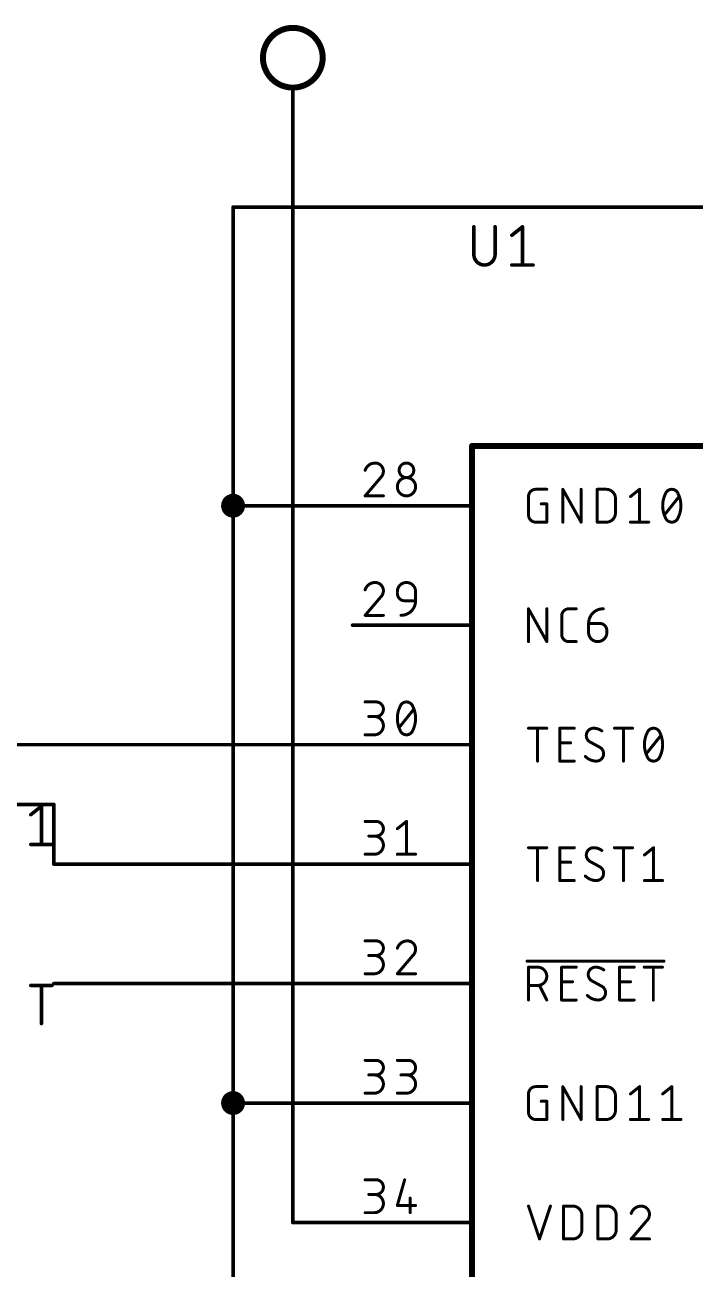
# Model space of a CAD drawing. Extents: x 0 to 388, y 0 to 261.
# Drawn here: x 133.4 to 161.9, y 163.1 to 216 of the extents above; entities that cross this region are included whole.
import ezdxf

# ---------------------------------------------------------------- set-up
doc = ezdxf.new("R2010")
doc.units = 0
for name, color, linetype in [('91', 94, 'CONTINUOUS'), ('94', 14, 'CONTINUOUS'), ('95', 250, 'CONTINUOUS')]:
    doc.layers.add(name, color=color, linetype=linetype)

msp = doc.modelspace()

# ---------------------------------------------------------------- linework, layer by layer
at = {"layer": '91', "const_width": 0.1524}
for points in [[(144.78, 165.1), (144.78, 210.82)], [(167.64, 208.28), (142.24, 208.28)], [(142.24, 208.28), (142.24, 195.58)], [(142.24, 195.58), (142.24, 170.18)], [(147.32, 195.58), (142.24, 195.58)], [(147.32, 185.42), (124.46, 185.42)], [(134.62, 182.88), (124.46, 182.88)], [(134.62, 180.34), (134.62, 182.88)], [(147.32, 180.34), (134.62, 180.34)], [(147.32, 175.26), (134.62, 175.26)], [(142.24, 170.18), (142.24, 129.54)], [(147.32, 170.18), (142.24, 170.18)], [(147.32, 165.1), (144.78, 165.1)]]:
    msp.add_lwpolyline(points, dxfattribs=at)
at = {"layer": '91'}
for points, const_width in [([(144.8181, 210.82, 1), (144.7419, 210.82)], 0.0762), ([(142.24, 208.3181, 1), (142.24, 208.2419)], 0.0762), ([(142.2781, 208.28, 1), (142.2019, 208.28)], 0.0762), ([(142.24, 195.326, 1), (142.24, 195.834, 1), (142.24, 195.326)], 0.508), ([(142.2781, 195.58, 1), (142.2019, 195.58)], 0.0762), ([(142.24, 195.6181, 1), (142.24, 195.5419)], 0.0762), ([(142.2019, 195.58, 1), (142.2781, 195.58)], 0.0762), ([(147.32, 195.5419, 1), (147.32, 195.6181)], 0.0762), ([(147.32, 185.3819, 1), (147.32, 185.4581)], 0.0762), ([(134.6581, 182.88, 1), (134.5819, 182.88)], 0.0762), ([(134.62, 182.8419, 1), (134.62, 182.9181)], 0.0762), ([(134.62, 180.3781, 1), (134.62, 180.3019)], 0.0762), ([(134.5819, 180.34, 1), (134.6581, 180.34)], 0.0762), ([(147.32, 180.3019, 1), (147.32, 180.3781)], 0.0762), ([(134.62, 175.2981, 1), (134.62, 175.2219)], 0.0762), ([(147.32, 175.2219, 1), (147.32, 175.2981)], 0.0762), ([(142.24, 169.926, 1), (142.24, 170.434, 1), (142.24, 169.926)], 0.508), ([(142.2781, 170.18, 1), (142.2019, 170.18)], 0.0762), ([(142.24, 170.2181, 1), (142.24, 170.1419)], 0.0762), ([(142.2019, 170.18, 1), (142.2781, 170.18)], 0.0762), ([(147.32, 170.1419, 1), (147.32, 170.2181)], 0.0762), ([(144.78, 165.1381, 1), (144.78, 165.0619)], 0.0762), ([(144.7419, 165.1, 1), (144.8181, 165.1)], 0.0762), ([(147.32, 165.0619, 1), (147.32, 165.1381)], 0.0762)]:
    msp.add_lwpolyline(points, format="xyb", dxfattribs=dict(at, const_width=const_width))
at = {"layer": '94'}
for points, const_width in [([(144.78, 213.36, 1), (144.78, 215.9, 1), (144.78, 213.36)], 0.254), ([(144.8181, 213.36, 1), (144.7419, 213.36)], 0.0762), ([(144.7419, 210.82, 1), (144.8181, 210.82)], 0.0762), ([(152.4635, 198.12, 1), (152.3365, 198.12)], 0.127), ([(152.4, 198.1835, 1), (152.4, 198.0565)], 0.127), ([(147.32, 195.6181, 1), (147.32, 195.5419)], 0.0762), ([(152.4, 195.5419, 1), (152.4, 195.6181)], 0.0762), ([(147.32, 190.5381, 1), (147.32, 190.4619)], 0.0762), ([(152.4, 190.4619, 1), (152.4, 190.5381)], 0.0762), ([(147.32, 185.4581, 1), (147.32, 185.3819)], 0.0762), ([(152.4, 185.3819, 1), (152.4, 185.4581)], 0.0762), ([(147.32, 180.3781, 1), (147.32, 180.3019)], 0.0762), ([(152.4, 180.3019, 1), (152.4, 180.3781)], 0.0762), ([(147.32, 175.2981, 1), (147.32, 175.2219)], 0.0762), ([(152.4, 175.2219, 1), (152.4, 175.2981)], 0.0762), ([(147.32, 170.2181, 1), (147.32, 170.1419)], 0.0762), ([(152.4, 170.1419, 1), (152.4, 170.2181)], 0.0762), ([(147.32, 165.1381, 1), (147.32, 165.0619)], 0.0762), ([(152.4, 165.0619, 1), (152.4, 165.1381)], 0.0762)]:
    msp.add_lwpolyline(points, format="xyb", dxfattribs=dict(at, const_width=const_width))
for points, const_width in [([(144.78, 210.82), (144.78, 213.36)], 0.1524), ([(152.4, 198.12), (152.4, 96.52)], 0.254), ([(215.9, 198.12), (152.4, 198.12)], 0.254), ([(147.32, 195.58), (152.4, 195.58)], 0.1524), ([(147.32, 190.5), (152.4, 190.5)], 0.1524), ([(147.32, 185.42), (152.4, 185.42)], 0.1524), ([(147.32, 180.34), (152.4, 180.34)], 0.1524), ([(147.32, 175.26), (152.4, 175.26)], 0.1524), ([(147.32, 170.18), (152.4, 170.18)], 0.1524), ([(147.32, 165.1), (152.4, 165.1)], 0.1524)]:
    msp.add_lwpolyline(points, dxfattribs=dict(at, const_width=const_width))
at = {"layer": '95'}
for points, const_width in [([(152.4762, 207.4418), (152.4762, 206.2678)], 0.1524), ([(153.3793, 206.2678), (153.3793, 207.4418)], 0.1524), ([(154.0914, 207.0806), (154.543, 207.4418)], 0.1524), ([(154.543, 207.4418), (154.543, 205.8162)], 0.1524), ([(154.0914, 205.8162), (154.9945, 205.8162)], 0.1524), ([(148.5144, 196.7752), (147.8547, 195.9991)], 0.127), ([(155.1107, 196.2785), (155.5764, 196.2785)], 0.127), ([(156.2604, 194.8815), (156.2604, 196.2785)], 0.127), ([(156.2604, 196.2785), (157.0365, 194.8815)], 0.127), ([(157.0365, 194.8815), (157.0365, 196.2785)], 0.127), ([(157.7205, 194.8815), (157.7205, 196.2785)], 0.127), ([(157.7205, 196.2785), (158.1086, 196.2785)], 0.127), ([(159.135, 195.9681), (159.5231, 196.2785)], 0.127), ([(159.5231, 196.2785), (159.5231, 194.8815)], 0.127), ([(147.8547, 195.9991), (148.6308, 195.9991)], 0.127), ([(154.8003, 195.1919), (154.8003, 195.9681)], 0.127), ([(158.4966, 195.8904), (158.4966, 195.2696)], 0.127), ([(160.5815, 195.1919), (161.2024, 195.9681)], 0.127), ([(155.3436, 195.6576), (155.5764, 195.6576)], 0.127), ([(155.5764, 195.6576), (155.5764, 194.8815)], 0.127), ([(155.5764, 194.8815), (155.1107, 194.8815)], 0.127), ([(158.1086, 194.8815), (157.7205, 194.8815)], 0.127), ([(159.135, 194.8815), (159.9111, 194.8815)], 0.127), ([(148.5144, 191.6952), (147.8547, 190.9191)], 0.127), ([(149.2236, 191.8504), (149.2236, 191.928)], 0.127), ([(149.9997, 191.54), (149.534, 191.54)], 0.127), ([(149.9997, 191.928), (149.9997, 191.54)], 0.127), ([(154.8003, 189.8015), (154.8003, 191.1985)], 0.127), ([(154.8003, 191.1985), (155.5764, 189.8015)], 0.127), ([(155.5764, 189.8015), (155.5764, 191.1985)], 0.127), ([(156.5212, 191.1985), (156.8317, 191.1985)], 0.127), ([(147.8547, 190.9191), (148.6308, 190.9191)], 0.127), ([(156.2108, 190.1119), (156.2108, 190.8881)], 0.127), ([(157.3555, 190.5776), (157.8212, 190.5776)], 0.127), ([(157.3555, 190.1896), (157.3555, 190.5776)], 0.127), ([(158.1316, 190.2672), (158.1316, 190.1896)], 0.127), ([(156.8317, 189.8015), (156.5212, 189.8015)], 0.127), ([(147.8547, 187.2361), (148.3204, 187.2361)], 0.127), ([(149.3012, 186.1495), (149.9221, 186.9257)], 0.127), ([(148.3204, 186.6152), (148.01, 186.6152)], 0.127), ([(147.8547, 185.8391), (148.2428, 185.8391)], 0.127), ([(154.8003, 186.1185), (155.5764, 186.1185)], 0.127), ([(155.1884, 184.7215), (155.1884, 186.1185)], 0.127), ([(156.1263, 184.7215), (156.1263, 186.1185)], 0.127), ([(156.1263, 186.1185), (156.7472, 186.1185)], 0.127), ([(158.4506, 186.1185), (159.2267, 186.1185)], 0.127), ([(158.8386, 184.7215), (158.8386, 186.1185)], 0.127), ([(159.8058, 185.0319), (160.4267, 185.8081)], 0.127), ([(156.1263, 185.4976), (156.5919, 185.4976)], 0.127), ([(157.8395, 185.3036), (157.4126, 185.5364)], 0.127), ([(156.7472, 184.7215), (156.1263, 184.7215)], 0.127), ([(133.6407, 182.4426), (134.0922, 182.8038)], 0.1524), ([(134.0922, 182.8038), (134.0922, 181.1782)], 0.1524), ([(147.8547, 182.1561), (148.3204, 182.1561)], 0.127), ([(149.2236, 181.8457), (149.6116, 182.1561)], 0.127), ([(149.6116, 182.1561), (149.6116, 180.7591)], 0.127), ([(148.3204, 181.5352), (148.01, 181.5352)], 0.127), ([(133.6407, 181.1782), (134.5438, 181.1782)], 0.1524), ([(154.8003, 181.0385), (155.5764, 181.0385)], 0.127), ([(155.1884, 179.6415), (155.1884, 181.0385)], 0.127), ([(156.1263, 179.6415), (156.1263, 181.0385)], 0.127), ([(156.1263, 181.0385), (156.7472, 181.0385)], 0.127), ([(158.4506, 181.0385), (159.2267, 181.0385)], 0.127), ([(158.8386, 179.6415), (158.8386, 181.0385)], 0.127), ([(159.7282, 180.7281), (160.1162, 181.0385)], 0.127), ([(160.1162, 181.0385), (160.1162, 179.6415)], 0.127), ([(147.8547, 180.7591), (148.2428, 180.7591)], 0.127), ([(149.2236, 180.7591), (149.9997, 180.7591)], 0.127), ([(156.1263, 180.4176), (156.5919, 180.4176)], 0.127), ([(157.8395, 180.2236), (157.4126, 180.4564)], 0.127), ([(156.7472, 179.6415), (156.1263, 179.6415)], 0.127), ([(159.7282, 179.6415), (160.5043, 179.6415)], 0.127), ([(147.8547, 177.0761), (148.3204, 177.0761)], 0.127), ([(148.3204, 176.4552), (148.01, 176.4552)], 0.127), ([(149.8833, 176.4552), (149.2236, 175.6791)], 0.127), ([(154.7368, 176.2125), (160.5589, 176.2125)], 0.127), ([(147.8547, 175.6791), (148.2428, 175.6791)], 0.127), ([(149.2236, 175.6791), (149.9997, 175.6791)], 0.127), ([(154.8003, 174.5615), (154.8003, 175.9585)], 0.127), ([(154.8003, 175.9585), (155.1884, 175.9585)], 0.127), ([(156.2086, 174.5615), (156.2086, 175.9585)], 0.127), ([(156.2086, 175.9585), (156.8295, 175.9585)], 0.127), ([(158.6726, 174.5615), (158.6726, 175.9585)], 0.127), ([(158.6726, 175.9585), (159.2934, 175.9585)], 0.127), ([(159.7193, 175.9585), (160.4954, 175.9585)], 0.127), ([(160.1073, 174.5615), (160.1073, 175.9585)], 0.127), ([(133.6407, 175.1838), (134.5438, 175.1838)], 0.1524), ([(134.0922, 173.5582), (134.0922, 175.1838)], 0.1524), ([(155.1884, 175.1824), (154.8003, 175.1824)], 0.127), ([(155.5764, 174.5615), (155.266, 175.1824)], 0.127), ([(156.2086, 175.3376), (156.6743, 175.3376)], 0.127), ([(157.9218, 175.1436), (157.495, 175.3764)], 0.127), ([(158.6726, 175.3376), (159.1382, 175.3376)], 0.127), ([(156.8295, 174.5615), (156.2086, 174.5615)], 0.127), ([(159.2934, 174.5615), (158.6726, 174.5615)], 0.127), ([(147.8547, 171.9961), (148.3204, 171.9961)], 0.127), ([(149.2236, 171.9961), (149.6893, 171.9961)], 0.127), ([(148.3204, 171.3752), (148.01, 171.3752)], 0.127), ([(149.6893, 171.3752), (149.3788, 171.3752)], 0.127), ([(155.1107, 170.8785), (155.5764, 170.8785)], 0.127), ([(156.2604, 169.4815), (156.2604, 170.8785)], 0.127), ([(156.2604, 170.8785), (157.0365, 169.4815)], 0.127), ([(157.0365, 169.4815), (157.0365, 170.8785)], 0.127), ([(157.7205, 169.4815), (157.7205, 170.8785)], 0.127), ([(157.7205, 170.8785), (158.1086, 170.8785)], 0.127), ([(159.135, 170.5681), (159.5231, 170.8785)], 0.127), ([(159.5231, 170.8785), (159.5231, 169.4815)], 0.127), ([(160.5039, 170.5681), (160.8919, 170.8785)], 0.127), ([(160.8919, 170.8785), (160.8919, 169.4815)], 0.127), ([(147.8547, 170.5991), (148.2428, 170.5991)], 0.127), ([(149.2236, 170.5991), (149.6116, 170.5991)], 0.127), ([(154.8003, 169.7919), (154.8003, 170.5681)], 0.127), ([(158.4966, 170.4904), (158.4966, 169.8696)], 0.127), ([(155.3436, 170.2576), (155.5764, 170.2576)], 0.127), ([(155.5764, 170.2576), (155.5764, 169.4815)], 0.127), ([(155.5764, 169.4815), (155.1107, 169.4815)], 0.127), ([(158.1086, 169.4815), (157.7205, 169.4815)], 0.127), ([(159.135, 169.4815), (159.9111, 169.4815)], 0.127), ([(160.5039, 169.4815), (161.28, 169.4815)], 0.127), ([(147.8547, 166.9161), (148.3204, 166.9161)], 0.127), ([(149.534, 166.9161), (149.2236, 165.8295)], 0.127), ([(148.3204, 166.2952), (148.01, 166.2952)], 0.127), ([(149.7669, 166.14), (149.7669, 165.5191)], 0.127), ([(149.2236, 165.8295), (149.9997, 165.8295)], 0.127), ([(154.8003, 165.7985), (155.266, 164.4015)], 0.127), ([(155.266, 164.4015), (155.7316, 165.7985)], 0.127), ([(156.2924, 164.4015), (156.2924, 165.7985)], 0.127), ([(156.2924, 165.7985), (156.6804, 165.7985)], 0.127), ([(157.7525, 164.4015), (157.7525, 165.7985)], 0.127), ([(157.7525, 165.7985), (158.1406, 165.7985)], 0.127), ([(147.8547, 165.5191), (148.2428, 165.5191)], 0.127), ([(157.0685, 165.4104), (157.0685, 164.7896)], 0.127), ([(158.5286, 165.4104), (158.5286, 164.7896)], 0.127), ([(159.8267, 165.1776), (159.167, 164.4015)], 0.127), ([(156.6804, 164.4015), (156.2924, 164.4015)], 0.127), ([(158.1406, 164.4015), (157.7525, 164.4015)], 0.127), ([(159.167, 164.4015), (159.9431, 164.4015)], 0.127)]:
    msp.add_lwpolyline(points, dxfattribs=dict(at, const_width=const_width))
for points, const_width in [([(152.5143, 207.4418, 1), (152.4381, 207.4418)], 0.0762), ([(153.4174, 207.4418, 1), (153.3412, 207.4418)], 0.0762), ([(154.5811, 207.4418, 1), (154.5049, 207.4418)], 0.0762), ([(154.5668, 207.412, 1), (154.5192, 207.4716)], 0.0762), ([(154.0676, 207.1103, 1), (154.1152, 207.0508)], 0.0762), ([(152.4762, 206.2678, 1), (153.3793, 206.2678)], 0.1524), ([(152.5143, 206.2678, 1), (152.4381, 206.2678)], 0.0762), ([(153.4174, 206.2678, 1), (153.3412, 206.2678)], 0.0762), ([(152.4381, 206.2678, 1), (152.5143, 206.2678)], 0.0762), ([(153.3412, 206.2678, 1), (153.4174, 206.2678)], 0.0762), ([(154.0914, 205.8543, 1), (154.0914, 205.7781)], 0.0762), ([(154.5049, 205.8162, 1), (154.5811, 205.8162)], 0.0762), ([(154.9945, 205.7781, 1), (154.9945, 205.8543)], 0.0762), ([(148.2816, 197.3961, 0.3252), (147.8547, 197.0857)], 0.127), ([(148.6308, 197.0469, 0.4142), (148.2816, 197.3961)], 0.127), ([(148.2816, 197.4279, 1), (148.2816, 197.3644)], 0.0635), ([(148.2816, 197.3644, 1), (148.2816, 197.4278)], 0.0635), ([(149.9221, 197.0857, 1), (149.3012, 197.0857)], 0.127), ([(147.8245, 197.0954, 1), (147.8849, 197.0759)], 0.0635), ([(148.5144, 196.7752, 0.2053), (148.6308, 197.0469)], 0.127), ([(148.4925, 196.7982, 1), (148.5363, 196.7522)], 0.0635), ([(148.5386, 196.7546, 1), (148.4902, 196.7958)], 0.0635), ([(148.6626, 197.0468, 1), (148.5991, 197.0469)], 0.0635), ([(148.5991, 197.0469, 1), (148.6626, 197.0469)], 0.0635), ([(149.9997, 196.3872, 1), (149.2236, 196.3872)], 0.127), ([(149.3012, 197.0857, 1), (149.9221, 197.0857)], 0.127), ([(149.3329, 197.0857, 1), (149.2694, 197.0857)], 0.0635), ([(149.2695, 197.0857, 1), (149.3329, 197.0857)], 0.0635), ([(149.9538, 197.0857, 1), (149.8903, 197.0857)], 0.0635), ([(149.8903, 197.0857, 1), (149.9538, 197.0857)], 0.0635), ([(149.2236, 196.3872, 1), (149.9997, 196.3872)], 0.127), ([(149.2553, 196.3872, 1), (149.1918, 196.3872)], 0.0635), ([(149.1918, 196.3872, 1), (149.2553, 196.3872)], 0.0635), ([(149.9679, 196.3872, 1), (150.0314, 196.3872)], 0.0635), ([(150.0315, 196.3872, 1), (149.968, 196.3872)], 0.0635), ([(155.1107, 196.2785, 0.4142), (154.8003, 195.9681)], 0.127), ([(155.1107, 196.3102, 1), (155.1107, 196.2468)], 0.0635), ([(155.1107, 196.2468, 1), (155.1107, 196.3102)], 0.0635), ([(155.5764, 196.2468, 1), (155.5764, 196.3102)], 0.0635), ([(156.2922, 196.2785, 1), (156.2287, 196.2785)], 0.0635), ([(156.2882, 196.2939, 1), (156.2327, 196.2631)], 0.0635), ([(157.0683, 196.2785, 1), (157.0048, 196.2785)], 0.0635), ([(157.7205, 196.3102, 1), (157.7205, 196.2468)], 0.0635), ([(157.7523, 196.2785, 1), (157.6888, 196.2785)], 0.0635), ([(158.4966, 195.8904, 0.4142), (158.1086, 196.2785)], 0.127), ([(158.1086, 196.3102, 1), (158.1086, 196.2468)], 0.0635), ([(158.1086, 196.2468, 1), (158.1086, 196.3102)], 0.0635), ([(159.5548, 196.2785, 1), (159.4913, 196.2785)], 0.0635), ([(159.5429, 196.2537, 1), (159.5032, 196.3033)], 0.0635), ([(160.8919, 196.2785, 0.3205), (160.6203, 196.0845)], 0.127), ([(161.1635, 196.0845, 0.3205), (160.8919, 196.2785)], 0.127), ([(160.8919, 196.3102, 1), (160.8919, 196.2468)], 0.0635), ([(160.8919, 196.2468, 1), (160.8919, 196.3102)], 0.0635), ([(147.8305, 196.0197, 1), (147.8789, 195.9785)], 0.0635), ([(147.8547, 196.0308, 1), (147.8547, 195.9674)], 0.0635), ([(148.6308, 195.9674, 1), (148.6308, 196.0308)], 0.0635), ([(154.8321, 195.9681, 1), (154.7686, 195.9681)], 0.0635), ([(154.7686, 195.9681, 1), (154.8321, 195.9681)], 0.0635), ([(158.5284, 195.8904, 1), (158.4649, 195.8904)], 0.0635), ([(158.4649, 195.8904, 1), (158.5284, 195.8904)], 0.0635), ([(159.1152, 195.9928, 1), (159.1548, 195.9433)], 0.0635), ([(160.6203, 196.0845, 0.1139), (160.5039, 195.58)], 0.127), ([(160.5902, 196.0948, 1), (160.6503, 196.0742)], 0.0635), ([(160.6488, 196.0706, 1), (160.5917, 196.0984)], 0.0635), ([(161.28, 195.58, 0.1139), (161.1635, 196.0845)], 0.127), ([(161.1921, 196.0984, 1), (161.135, 196.0706)], 0.0635), ([(161.1335, 196.0742, 1), (161.1936, 196.0948)], 0.0635), ([(161.2271, 195.9482, 1), (161.1776, 195.9879)], 0.0635), ([(154.8003, 195.1919, 0.4142), (155.1107, 194.8815)], 0.127), ([(154.8321, 195.1919, 1), (154.7686, 195.1919)], 0.0635), ([(155.3436, 195.6894, 1), (155.3436, 195.6259)], 0.0635), ([(155.6082, 195.6576, 1), (155.5447, 195.6576)], 0.0635), ([(155.5764, 195.6259, 1), (155.5764, 195.6894)], 0.0635), ([(158.1086, 194.8815, 0.4142), (158.4966, 195.2696)], 0.127), ([(158.5284, 195.2696, 1), (158.4649, 195.2696)], 0.0635), ([(158.4649, 195.2696, 1), (158.5284, 195.2696)], 0.0635), ([(160.5039, 195.58, 0.1139), (160.6203, 195.0755)], 0.127), ([(160.5356, 195.58, 1), (160.4721, 195.58)], 0.0635), ([(160.4721, 195.58, 1), (160.5356, 195.58)], 0.0635), ([(160.5567, 195.2118, 1), (160.6063, 195.1721)], 0.0635), ([(161.1635, 195.0755, 0.1139), (161.28, 195.58)], 0.127), ([(161.3117, 195.58, 1), (161.2482, 195.58)], 0.0635), ([(161.2482, 195.58, 1), (161.3117, 195.58)], 0.0635), ([(154.7686, 195.1919, 1), (154.8321, 195.1919)], 0.0635), ([(155.1107, 194.9133, 1), (155.1107, 194.8498)], 0.0635), ([(155.1107, 194.8498, 1), (155.1107, 194.9133)], 0.0635), ([(155.5447, 194.8815, 1), (155.6082, 194.8815)], 0.0635), ([(155.5764, 194.8498, 1), (155.5764, 194.9133)], 0.0635), ([(156.2287, 194.8815, 1), (156.2922, 194.8815)], 0.0635), ([(157.0048, 194.8815, 1), (157.0683, 194.8815)], 0.0635), ([(157.0088, 194.8661, 1), (157.0643, 194.8969)], 0.0635), ([(157.7205, 194.9133, 1), (157.7205, 194.8498)], 0.0635), ([(157.6888, 194.8815, 1), (157.7523, 194.8815)], 0.0635), ([(158.1086, 194.9132, 1), (158.1086, 194.8498)], 0.0635), ([(158.1086, 194.8498, 1), (158.1086, 194.9133)], 0.0635), ([(159.135, 194.9133, 1), (159.135, 194.8498)], 0.0635), ([(159.4913, 194.8815, 1), (159.5548, 194.8815)], 0.0635), ([(159.9111, 194.8498, 1), (159.9111, 194.9133)], 0.0635), ([(160.6503, 195.0858, 1), (160.5902, 195.0652)], 0.0635), ([(160.6203, 195.0755, 0.3205), (160.8919, 194.8815)], 0.127), ([(160.5917, 195.0616, 1), (160.6488, 195.0894)], 0.0635), ([(160.8919, 194.8815, 0.3205), (161.1635, 195.0755)], 0.127), ([(160.8919, 194.9132, 1), (160.8919, 194.8498)], 0.0635), ([(160.8919, 194.8498, 1), (160.8919, 194.9132)], 0.0635), ([(161.135, 195.0894, 1), (161.1921, 195.0616)], 0.0635), ([(161.1936, 195.0652, 1), (161.1335, 195.0858)], 0.0635), ([(148.2816, 192.3161, 0.3252), (147.8547, 192.0057)], 0.127), ([(148.6308, 191.9669, 0.4142), (148.2816, 192.3161)], 0.127), ([(148.2816, 192.3478, 1), (148.2816, 192.2844)], 0.0635), ([(148.2816, 192.2844, 1), (148.2816, 192.3478)], 0.0635), ([(149.9997, 191.928, 1), (149.2236, 191.928)], 0.127), ([(147.8245, 192.0154, 1), (147.8849, 191.9959)], 0.0635), ([(148.5144, 191.6952, 0.2053), (148.6308, 191.9669)], 0.127), ([(148.4925, 191.7182, 1), (148.5363, 191.6722)], 0.0635), ([(148.5386, 191.6746, 1), (148.4902, 191.7158)], 0.0635), ([(148.6626, 191.9668, 1), (148.5991, 191.9669)], 0.0635), ([(148.5991, 191.9669, 1), (148.6626, 191.9669)], 0.0635), ([(149.2553, 191.928, 1), (149.1918, 191.928)], 0.0635), ([(149.1918, 191.928, 1), (149.2553, 191.928)], 0.0635), ([(149.2236, 191.8504, 0.4142), (149.534, 191.54)], 0.127), ([(149.2553, 191.8504, 1), (149.1918, 191.8504)], 0.0635), ([(149.1918, 191.8504, 1), (149.2553, 191.8504)], 0.0635), ([(149.3788, 190.9191, 0.4142), (149.9997, 191.54)], 0.127), ([(149.534, 191.5717, 1), (149.534, 191.5082)], 0.0635), ([(149.534, 191.5082, 1), (149.534, 191.5717)], 0.0635), ([(149.9679, 191.928, 1), (150.0314, 191.928)], 0.0635), ([(150.0315, 191.928, 1), (149.968, 191.928)], 0.0635), ([(150.0315, 191.54, 1), (149.968, 191.54)], 0.0635), ([(149.968, 191.54, 1), (150.0315, 191.54)], 0.0635), ([(149.9997, 191.5082, 1), (149.9997, 191.5717)], 0.0635), ([(154.8281, 191.2139, 1), (154.7725, 191.1831)], 0.0635), ([(154.8321, 191.1985, 1), (154.7686, 191.1985)], 0.0635), ([(155.6082, 191.1985, 1), (155.5447, 191.1985)], 0.0635), ([(156.5212, 191.1985, 0.4142), (156.2108, 190.8881)], 0.127), ([(156.5212, 191.2302, 1), (156.5212, 191.1668)], 0.0635), ([(156.5212, 191.1668, 1), (156.5212, 191.2302)], 0.0635), ([(156.8317, 191.1668, 1), (156.8317, 191.2302)], 0.0635), ([(157.9764, 191.1985, 0.4142), (157.3555, 190.5776)], 0.127), ([(157.9764, 191.1668, 1), (157.9764, 191.2302)], 0.0635), ([(147.8547, 190.9509, 1), (147.8547, 190.8874)], 0.0635), ([(147.8305, 190.9397, 1), (147.8789, 190.8985)], 0.0635), ([(148.6308, 190.8874, 1), (148.6308, 190.9509)], 0.0635), ([(149.3788, 190.9509, 1), (149.3788, 190.8874)], 0.0635), ([(156.2425, 190.8881, 1), (156.179, 190.8881)], 0.0635), ([(156.179, 190.8881, 1), (156.2425, 190.8881)], 0.0635), ([(157.3555, 190.6094, 1), (157.3555, 190.5459)], 0.0635), ([(157.3872, 190.5776, 1), (157.3237, 190.5776)], 0.0635), ([(157.3237, 190.5776, 1), (157.3872, 190.5776)], 0.0635), ([(158.1316, 190.2672, 0.4142), (157.8212, 190.5776)], 0.127), ([(157.8212, 190.6094, 1), (157.8212, 190.5459)], 0.0635), ([(157.8212, 190.5459, 1), (157.8212, 190.6094)], 0.0635), ([(156.2108, 190.1119, 0.4142), (156.5212, 189.8015)], 0.127), ([(156.2425, 190.1119, 1), (156.179, 190.1119)], 0.0635), ([(156.179, 190.1119, 1), (156.2425, 190.1119)], 0.0635), ([(157.3555, 190.1896, 1), (158.1316, 190.1896)], 0.127), ([(157.3872, 190.1896, 1), (157.3237, 190.1896)], 0.0635), ([(157.3237, 190.1896, 1), (157.3872, 190.1896)], 0.0635), ([(158.1634, 190.2672, 1), (158.0999, 190.2672)], 0.0635), ([(158.0999, 190.2672, 1), (158.1634, 190.2672)], 0.0635), ([(158.1634, 190.1896, 1), (158.0999, 190.1896)], 0.0635), ([(158.0999, 190.1896, 1), (158.1634, 190.1896)], 0.0635), ([(154.7686, 189.8015, 1), (154.8321, 189.8015)], 0.0635), ([(155.5447, 189.8015, 1), (155.6082, 189.8015)], 0.0635), ([(155.5487, 189.7861, 1), (155.6042, 189.8169)], 0.0635), ([(156.5212, 189.8332, 1), (156.5212, 189.7698)], 0.0635), ([(156.5212, 189.7698, 1), (156.5212, 189.8332)], 0.0635), ([(156.8317, 189.7698, 1), (156.8317, 189.8332)], 0.0635), ([(147.8547, 187.2679, 1), (147.8547, 187.2044)], 0.0635), ([(148.3204, 186.6152, 1), (148.3204, 187.2361)], 0.127), ([(148.3204, 187.2679, 1), (148.3204, 187.2044)], 0.0635), ([(148.3204, 187.2044, 1), (148.3204, 187.2679)], 0.0635), ([(149.6116, 187.2361, 0.3205), (149.34, 187.0421)], 0.127), ([(149.8833, 187.0421, 0.3205), (149.6116, 187.2361)], 0.127), ([(149.6116, 187.2678, 1), (149.6116, 187.2044)], 0.0635), ([(149.6116, 187.2044, 1), (149.6116, 187.2679)], 0.0635), ([(149.34, 187.0421, 0.1139), (149.2236, 186.5376)], 0.127), ([(149.31, 187.0524, 1), (149.37, 187.0318)], 0.0635), ([(149.3685, 187.0282, 1), (149.3115, 187.056)], 0.0635), ([(149.9118, 187.056, 1), (149.8547, 187.0282)], 0.0635), ([(149.9997, 186.5376, 0.1139), (149.8833, 187.0421)], 0.127), ([(149.8533, 187.0318, 1), (149.9133, 187.0524)], 0.0635), ([(149.9469, 186.9058, 1), (149.8973, 186.9455)], 0.0635), ([(148.01, 186.647, 1), (148.01, 186.5835)], 0.0635), ([(148.2428, 185.8391, 1), (148.2428, 186.6152)], 0.127), ([(148.2428, 186.647, 1), (148.2428, 186.5835)], 0.0635), ([(148.3204, 186.647, 1), (148.3204, 186.5835)], 0.0635), ([(148.3204, 186.5835, 1), (148.3204, 186.647)], 0.0635), ([(149.2236, 186.5376, 0.1139), (149.34, 186.0331)], 0.127), ([(149.2553, 186.5376, 1), (149.1918, 186.5376)], 0.0635), ([(149.1918, 186.5376, 1), (149.2553, 186.5376)], 0.0635), ([(149.8833, 186.0331, 0.1139), (149.9997, 186.5376)], 0.127), ([(150.0315, 186.5376, 1), (149.968, 186.5376)], 0.0635), ([(149.968, 186.5376, 1), (150.0315, 186.5376)], 0.0635), ([(147.8547, 185.8708, 1), (147.8547, 185.8074)], 0.0635), ([(148.2428, 185.8708, 1), (148.2428, 185.8074)], 0.0635), ([(148.2428, 185.8074, 1), (148.2428, 185.8708)], 0.0635), ([(149.2764, 186.1694, 1), (149.326, 186.1297)], 0.0635), ([(149.34, 186.0331, 0.3205), (149.6116, 185.8391)], 0.127), ([(149.37, 186.0434, 1), (149.31, 186.0228)], 0.0635), ([(149.3115, 186.0192, 1), (149.3685, 186.047)], 0.0635), ([(149.6116, 185.8391, 0.3205), (149.8833, 186.0331)], 0.127), ([(149.6116, 185.8708, 1), (149.6116, 185.8074)], 0.0635), ([(149.6116, 185.8074, 1), (149.6116, 185.8708)], 0.0635), ([(149.8547, 186.047, 1), (149.9118, 186.0192)], 0.0635), ([(149.9133, 186.0228, 1), (149.8533, 186.0434)], 0.0635), ([(154.8003, 186.1502, 1), (154.8003, 186.0868)], 0.0635), ([(155.2201, 186.1185, 1), (155.1566, 186.1185)], 0.0635), ([(155.5764, 186.0868, 1), (155.5764, 186.1502)], 0.0635), ([(156.158, 186.1185, 1), (156.0945, 186.1185)], 0.0635), ([(156.1263, 186.1502, 1), (156.1263, 186.0868)], 0.0635), ([(156.7472, 186.0868, 1), (156.7472, 186.1502)], 0.0635), ([(157.5679, 186.1185, 0.4142), (157.2574, 185.8081)], 0.127), ([(157.2574, 185.8081, 0.2656), (157.4126, 185.5364)], 0.127), ([(157.2892, 185.8081, 1), (157.2257, 185.8081)], 0.0635), ([(157.2257, 185.8081, 1), (157.2892, 185.8081)], 0.0635), ([(157.9171, 186.0021, 0.1623), (157.5679, 186.1185)], 0.127), ([(157.5679, 186.1502, 1), (157.5679, 186.0868)], 0.0635), ([(157.5679, 186.0867, 1), (157.5679, 186.1502)], 0.0635), ([(157.8981, 185.9767, 1), (157.9362, 186.0275)], 0.0635), ([(158.4506, 186.1502, 1), (158.4506, 186.0868)], 0.0635), ([(158.8704, 186.1185, 1), (158.8069, 186.1185)], 0.0635), ([(159.2267, 186.0868, 1), (159.2267, 186.1502)], 0.0635), ([(159.8446, 185.9245, 0.1139), (159.7282, 185.42)], 0.127), ([(159.8145, 185.9348, 1), (159.8746, 185.9142)], 0.0635), ([(160.1162, 186.1185, 0.3205), (159.8446, 185.9245)], 0.127), ([(159.8731, 185.9106, 1), (159.816, 185.9384)], 0.0635), ([(160.3879, 185.9245, 0.3205), (160.1162, 186.1185)], 0.127), ([(160.1162, 186.1502, 1), (160.1162, 186.0868)], 0.0635), ([(160.1162, 186.0868, 1), (160.1162, 186.1502)], 0.0635), ([(160.4164, 185.9384, 1), (160.3593, 185.9106)], 0.0635), ([(160.5043, 185.42, 0.1139), (160.3879, 185.9245)], 0.127), ([(160.3578, 185.9142, 1), (160.4179, 185.9348)], 0.0635), ([(160.4515, 185.7882, 1), (160.4019, 185.8279)], 0.0635), ([(156.1263, 185.5294, 1), (156.1263, 185.4659)], 0.0635), ([(156.5919, 185.4659, 1), (156.5919, 185.5294)], 0.0635), ([(157.4278, 185.5643, 1), (157.3974, 185.5085)], 0.0635), ([(157.3965, 185.5091, 1), (157.4288, 185.5638)], 0.0635), ([(157.9947, 185.0319, 0.2656), (157.8395, 185.3036)], 0.127), ([(157.8556, 185.3309, 1), (157.8234, 185.2762)], 0.0635), ([(157.8243, 185.2757, 1), (157.8547, 185.3315)], 0.0635), ([(159.7282, 185.42, 0.1139), (159.8446, 184.9155)], 0.127), ([(159.7599, 185.42, 1), (159.6964, 185.42)], 0.0635), ([(159.6964, 185.42, 1), (159.7599, 185.42)], 0.0635), ([(160.3879, 184.9155, 0.1139), (160.5043, 185.42)], 0.127), ([(160.536, 185.42, 1), (160.4725, 185.42)], 0.0635), ([(160.4725, 185.42, 1), (160.536, 185.42)], 0.0635), ([(155.1566, 184.7215, 1), (155.2201, 184.7215)], 0.0635), ([(156.1263, 184.7533, 1), (156.1263, 184.6898)], 0.0635), ([(156.0945, 184.7215, 1), (156.158, 184.7215)], 0.0635), ([(156.7472, 184.6898, 1), (156.7472, 184.7533)], 0.0635), ([(157.2186, 184.9155, 0.2), (157.6843, 184.7215)], 0.127), ([(157.2412, 184.9379, 1), (157.1961, 184.8932)], 0.0635), ([(157.6843, 184.7215, 0.4142), (157.9947, 185.0319)], 0.127), ([(157.6843, 184.7533, 1), (157.6843, 184.6898)], 0.0635), ([(157.6843, 184.6898, 1), (157.6843, 184.7532)], 0.0635), ([(158.0265, 185.0319, 1), (157.963, 185.0319)], 0.0635), ([(157.963, 185.0319, 1), (158.0265, 185.0319)], 0.0635), ([(158.8069, 184.7215, 1), (158.8704, 184.7215)], 0.0635), ([(159.781, 185.0518, 1), (159.8306, 185.0121)], 0.0635), ([(159.8746, 184.9258, 1), (159.8145, 184.9052)], 0.0635), ([(159.8446, 184.9155, 0.3205), (160.1162, 184.7215)], 0.127), ([(159.816, 184.9016, 1), (159.8731, 184.9294)], 0.0635), ([(160.1162, 184.7215, 0.3205), (160.3879, 184.9155)], 0.127), ([(160.1162, 184.7532, 1), (160.1162, 184.6898)], 0.0635), ([(160.1162, 184.6898, 1), (160.1162, 184.7532)], 0.0635), ([(160.3593, 184.9294, 1), (160.4164, 184.9016)], 0.0635), ([(160.4179, 184.9052, 1), (160.3578, 184.9258)], 0.0635), ([(134.1303, 182.8038, 1), (134.0541, 182.8038)], 0.0762), ([(134.116, 182.774, 1), (134.0684, 182.8336)], 0.0762), ([(133.6169, 182.4723, 1), (133.6645, 182.4128)], 0.0762), ([(147.8547, 182.1878, 1), (147.8547, 182.1244)], 0.0635), ([(148.3204, 181.5352, 1), (148.3204, 182.1561)], 0.127), ([(148.3204, 182.1878, 1), (148.3204, 182.1244)], 0.0635), ([(148.3204, 182.1244, 1), (148.3204, 182.1878)], 0.0635), ([(149.6434, 182.1561, 1), (149.5799, 182.1561)], 0.0635), ([(149.6315, 182.1313, 1), (149.5918, 182.1809)], 0.0635), ([(148.01, 181.567, 1), (148.01, 181.5035)], 0.0635), ([(148.2428, 180.7591, 1), (148.2428, 181.5352)], 0.127), ([(148.2428, 181.567, 1), (148.2428, 181.5035)], 0.0635), ([(148.3204, 181.567, 1), (148.3204, 181.5035)], 0.0635), ([(148.3204, 181.5035, 1), (148.3204, 181.567)], 0.0635), ([(149.2038, 181.8704, 1), (149.2434, 181.8209)], 0.0635), ([(133.6407, 181.2163, 1), (133.6407, 181.1401)], 0.0762), ([(134.0541, 181.1782, 1), (134.1303, 181.1782)], 0.0762), ([(134.5438, 181.1401, 1), (134.5438, 181.2163)], 0.0762), ([(154.8003, 181.0702, 1), (154.8003, 181.0068)], 0.0635), ([(155.2201, 181.0385, 1), (155.1566, 181.0385)], 0.0635), ([(155.5764, 181.0068, 1), (155.5764, 181.0702)], 0.0635), ([(156.158, 181.0385, 1), (156.0945, 181.0385)], 0.0635), ([(156.1263, 181.0702, 1), (156.1263, 181.0068)], 0.0635), ([(156.7472, 181.0068, 1), (156.7472, 181.0702)], 0.0635), ([(157.5679, 181.0385, 0.4142), (157.2574, 180.7281)], 0.127), ([(157.9171, 180.9221, 0.1623), (157.5679, 181.0385)], 0.127), ([(157.5679, 181.0702, 1), (157.5679, 181.0068)], 0.0635), ([(157.5679, 181.0067, 1), (157.5679, 181.0702)], 0.0635), ([(157.8981, 180.8967, 1), (157.9362, 180.9475)], 0.0635), ([(158.4506, 181.0702, 1), (158.4506, 181.0068)], 0.0635), ([(158.8704, 181.0385, 1), (158.8069, 181.0385)], 0.0635), ([(159.2267, 181.0068, 1), (159.2267, 181.0702)], 0.0635), ([(160.148, 181.0385, 1), (160.0845, 181.0385)], 0.0635), ([(160.1361, 181.0137, 1), (160.0964, 181.0633)], 0.0635), ([(147.8547, 180.7909, 1), (147.8547, 180.7274)], 0.0635), ([(148.2428, 180.7909, 1), (148.2428, 180.7274)], 0.0635), ([(148.2428, 180.7274, 1), (148.2428, 180.7909)], 0.0635), ([(149.2236, 180.7909, 1), (149.2236, 180.7274)], 0.0635), ([(149.5799, 180.7591, 1), (149.6434, 180.7591)], 0.0635), ([(149.9997, 180.7274, 1), (149.9997, 180.7909)], 0.0635), ([(156.1263, 180.4494, 1), (156.1263, 180.3859)], 0.0635), ([(156.5919, 180.3859, 1), (156.5919, 180.4494)], 0.0635), ([(157.2574, 180.7281, 0.2656), (157.4126, 180.4564)], 0.127), ([(157.2892, 180.7281, 1), (157.2257, 180.7281)], 0.0635), ([(157.2257, 180.7281, 1), (157.2892, 180.7281)], 0.0635), ([(157.4278, 180.4843, 1), (157.3974, 180.4285)], 0.0635), ([(157.3965, 180.4291, 1), (157.4288, 180.4838)], 0.0635), ([(159.7083, 180.7528, 1), (159.748, 180.7033)], 0.0635), ([(157.2186, 179.8355, 0.2), (157.6843, 179.6415)], 0.127), ([(157.2412, 179.8579, 1), (157.1961, 179.8132)], 0.0635), ([(157.6843, 179.6415, 0.4142), (157.9947, 179.9519)], 0.127), ([(157.9947, 179.9519, 0.2656), (157.8395, 180.2236)], 0.127), ([(157.8556, 180.2509, 1), (157.8234, 180.1962)], 0.0635), ([(157.8243, 180.1957, 1), (157.8547, 180.2515)], 0.0635), ([(158.0265, 179.9519, 1), (157.963, 179.9519)], 0.0635), ([(157.963, 179.9519, 1), (158.0265, 179.9519)], 0.0635), ([(155.1566, 179.6415, 1), (155.2201, 179.6415)], 0.0635), ([(156.1263, 179.6732, 1), (156.1263, 179.6098)], 0.0635), ([(156.0945, 179.6415, 1), (156.158, 179.6415)], 0.0635), ([(156.7472, 179.6098, 1), (156.7472, 179.6732)], 0.0635), ([(157.6843, 179.6732, 1), (157.6843, 179.6098)], 0.0635), ([(157.6843, 179.6098, 1), (157.6843, 179.6732)], 0.0635), ([(158.8069, 179.6415, 1), (158.8704, 179.6415)], 0.0635), ([(159.7282, 179.6732, 1), (159.7282, 179.6098)], 0.0635), ([(160.0845, 179.6415, 1), (160.148, 179.6415)], 0.0635), ([(160.5043, 179.6098, 1), (160.5043, 179.6732)], 0.0635), ([(147.8547, 177.1078, 1), (147.8547, 177.0444)], 0.0635), ([(148.3204, 176.4552, 1), (148.3204, 177.0761)], 0.127), ([(148.3204, 177.1078, 1), (148.3204, 177.0444)], 0.0635), ([(148.3204, 177.0444, 1), (148.3204, 177.1078)], 0.0635), ([(149.6505, 177.0761, 0.3252), (149.2236, 176.7657)], 0.127), ([(149.1934, 176.7754, 1), (149.2538, 176.7559)], 0.0635), ([(149.9997, 176.7269, 0.4142), (149.6505, 177.0761)], 0.127), ([(149.6505, 177.1078, 1), (149.6505, 177.0444)], 0.0635), ([(149.6505, 177.0444, 1), (149.6504, 177.1078)], 0.0635), ([(149.8833, 176.4552, 0.2053), (149.9997, 176.7269)], 0.127), ([(150.0314, 176.7268, 1), (149.968, 176.7269)], 0.0635), ([(149.968, 176.7269, 1), (150.0315, 176.7269)], 0.0635), ([(148.01, 176.487, 1), (148.01, 176.4235)], 0.0635), ([(148.2428, 175.6791, 1), (148.2428, 176.4552)], 0.127), ([(148.2428, 176.487, 1), (148.2428, 176.4235)], 0.0635), ([(148.3204, 176.487, 1), (148.3204, 176.4235)], 0.0635), ([(148.3204, 176.4235, 1), (148.3204, 176.487)], 0.0635), ([(149.8614, 176.4782, 1), (149.9052, 176.4322)], 0.0635), ([(149.9075, 176.4346, 1), (149.8591, 176.4758)], 0.0635), ([(154.7368, 176.2442, 1), (154.7368, 176.1808)], 0.0635), ([(160.5589, 176.1808, 1), (160.5589, 176.2442)], 0.0635), ([(147.8547, 175.7108, 1), (147.8547, 175.6474)], 0.0635), ([(148.2428, 175.7108, 1), (148.2428, 175.6474)], 0.0635), ([(148.2428, 175.6474, 1), (148.2428, 175.7108)], 0.0635), ([(149.1994, 175.6997, 1), (149.2478, 175.6585)], 0.0635), ([(149.2236, 175.7108, 1), (149.2236, 175.6474)], 0.0635), ([(149.9997, 175.6474, 1), (149.9997, 175.7108)], 0.0635), ([(154.8003, 175.9903, 1), (154.8003, 175.9268)], 0.0635), ([(154.8321, 175.9585, 1), (154.7686, 175.9585)], 0.0635), ([(155.1884, 175.1824, 1), (155.1884, 175.9585)], 0.127), ([(155.1884, 175.9903, 1), (155.1884, 175.9268)], 0.0635), ([(155.1884, 175.9268, 1), (155.1884, 175.9903)], 0.0635), ([(156.2086, 175.9903, 1), (156.2086, 175.9268)], 0.0635), ([(156.2404, 175.9585, 1), (156.1769, 175.9585)], 0.0635), ([(156.8295, 175.9268, 1), (156.8295, 175.9903)], 0.0635), ([(157.6502, 175.9585, 0.4142), (157.3398, 175.6481)], 0.127), ([(157.3398, 175.6481, 0.2656), (157.495, 175.3764)], 0.127), ([(157.3715, 175.6481, 1), (157.308, 175.6481)], 0.0635), ([(157.308, 175.6481, 1), (157.3715, 175.6481)], 0.0635), ([(157.9995, 175.8421, 0.1623), (157.6502, 175.9585)], 0.127), ([(157.6502, 175.9902, 1), (157.6502, 175.9268)], 0.0635), ([(157.6502, 175.9267, 1), (157.6502, 175.9902)], 0.0635), ([(157.9804, 175.8167, 1), (158.0185, 175.8675)], 0.0635), ([(158.7043, 175.9585, 1), (158.6408, 175.9585)], 0.0635), ([(158.6726, 175.9903, 1), (158.6726, 175.9268)], 0.0635), ([(159.2934, 175.9268, 1), (159.2934, 175.9903)], 0.0635), ([(159.7193, 175.9903, 1), (159.7193, 175.9268)], 0.0635), ([(160.1391, 175.9585, 1), (160.0756, 175.9585)], 0.0635), ([(160.4954, 175.9268, 1), (160.4954, 175.9903)], 0.0635), ([(133.6407, 175.2219, 1), (133.6407, 175.1457)], 0.0762), ([(134.1303, 175.1838, 1), (134.0541, 175.1838)], 0.0762), ([(134.5438, 175.1457, 1), (134.5438, 175.2219)], 0.0762), ([(154.8003, 175.2141, 1), (154.8003, 175.1506)], 0.0635), ([(155.1884, 175.2141, 1), (155.1884, 175.1506)], 0.0635), ([(155.1884, 175.1506, 1), (155.1884, 175.2141)], 0.0635), ([(155.2944, 175.1966, 1), (155.2376, 175.1682)], 0.0635), ([(156.2086, 175.3694, 1), (156.2086, 175.3059)], 0.0635), ([(156.6743, 175.3059, 1), (156.6743, 175.3694)], 0.0635), ([(157.5102, 175.4043, 1), (157.4798, 175.3485)], 0.0635), ([(157.4789, 175.3491, 1), (157.5111, 175.4038)], 0.0635), ([(158.0771, 174.8719, 0.2656), (157.9218, 175.1436)], 0.127), ([(157.938, 175.1709, 1), (157.9057, 175.1162)], 0.0635), ([(157.9066, 175.1157, 1), (157.937, 175.1715)], 0.0635), ([(158.6726, 175.3694, 1), (158.6726, 175.3059)], 0.0635), ([(159.1382, 175.3059, 1), (159.1382, 175.3694)], 0.0635), ([(155.548, 174.5473, 1), (155.6048, 174.5757)], 0.0635), ([(156.2086, 174.5932, 1), (156.2086, 174.5298)], 0.0635), ([(156.8295, 174.5298, 1), (156.8295, 174.5932)], 0.0635), ([(157.301, 174.7555, 0.2), (157.7666, 174.5615)], 0.127), ([(157.3235, 174.7779, 1), (157.2784, 174.7332)], 0.0635), ([(157.7666, 174.5615, 0.4142), (158.0771, 174.8719)], 0.127), ([(157.7666, 174.5932, 1), (157.7666, 174.5298)], 0.0635), ([(157.7666, 174.5298, 1), (157.7666, 174.5932)], 0.0635), ([(158.1088, 174.8719, 1), (158.0453, 174.8719)], 0.0635), ([(158.0453, 174.8719, 1), (158.1088, 174.8719)], 0.0635), ([(158.6726, 174.5932, 1), (158.6726, 174.5298)], 0.0635), ([(159.2934, 174.5298, 1), (159.2934, 174.5932)], 0.0635), ([(154.7686, 174.5615, 1), (154.8321, 174.5615)], 0.0635), ([(156.1769, 174.5615, 1), (156.2404, 174.5615)], 0.0635), ([(158.6408, 174.5615, 1), (158.7043, 174.5615)], 0.0635), ([(160.0756, 174.5615, 1), (160.1391, 174.5615)], 0.0635), ([(134.0541, 173.5582, 1), (134.1303, 173.5582)], 0.0762), ([(147.8547, 172.0279, 1), (147.8547, 171.9644)], 0.0635), ([(148.3204, 171.3752, 1), (148.3204, 171.9961)], 0.127), ([(148.3204, 172.0279, 1), (148.3204, 171.9644)], 0.0635), ([(148.3204, 171.9644, 1), (148.3204, 172.0279)], 0.0635), ([(149.2236, 172.0279, 1), (149.2236, 171.9644)], 0.0635), ([(149.6893, 171.3752, 1), (149.6893, 171.9961)], 0.127), ([(149.6893, 172.0279, 1), (149.6893, 171.9644)], 0.0635), ([(149.6893, 171.9644, 1), (149.6893, 172.0279)], 0.0635), ([(148.01, 171.407, 1), (148.01, 171.3435)], 0.0635), ([(148.2428, 170.5991, 1), (148.2428, 171.3752)], 0.127), ([(148.2428, 171.407, 1), (148.2428, 171.3435)], 0.0635), ([(148.3204, 171.407, 1), (148.3204, 171.3435)], 0.0635), ([(148.3204, 171.3435, 1), (148.3204, 171.407)], 0.0635), ([(149.3788, 171.407, 1), (149.3788, 171.3435)], 0.0635), ([(149.6116, 170.5991, 1), (149.6116, 171.3752)], 0.127), ([(149.6116, 171.407, 1), (149.6116, 171.3435)], 0.0635), ([(149.6893, 171.407, 1), (149.6893, 171.3435)], 0.0635), ([(149.6893, 171.3435, 1), (149.6893, 171.407)], 0.0635), ([(155.1107, 170.8785, 0.4142), (154.8003, 170.5681)], 0.127), ([(155.1107, 170.9102, 1), (155.1107, 170.8468)], 0.0635), ([(155.1107, 170.8468, 1), (155.1107, 170.9102)], 0.0635), ([(155.5764, 170.8468, 1), (155.5764, 170.9102)], 0.0635), ([(156.2922, 170.8785, 1), (156.2287, 170.8785)], 0.0635), ([(156.2882, 170.8939, 1), (156.2327, 170.8631)], 0.0635), ([(157.0683, 170.8785, 1), (157.0048, 170.8785)], 0.0635), ([(157.7205, 170.9102, 1), (157.7205, 170.8468)], 0.0635), ([(157.7523, 170.8785, 1), (157.6888, 170.8785)], 0.0635), ([(158.4966, 170.4904, 0.4142), (158.1086, 170.8785)], 0.127), ([(158.1086, 170.9102, 1), (158.1086, 170.8468)], 0.0635), ([(158.1086, 170.8468, 1), (158.1086, 170.9102)], 0.0635), ([(159.5548, 170.8785, 1), (159.4913, 170.8785)], 0.0635), ([(159.5429, 170.8537, 1), (159.5032, 170.9033)], 0.0635), ([(160.9237, 170.8785, 1), (160.8602, 170.8785)], 0.0635), ([(160.9117, 170.8537, 1), (160.8721, 170.9033)], 0.0635), ([(147.8547, 170.6309, 1), (147.8547, 170.5674)], 0.0635), ([(148.2428, 170.6309, 1), (148.2428, 170.5674)], 0.0635), ([(148.2428, 170.5674, 1), (148.2428, 170.6309)], 0.0635), ([(149.2236, 170.6309, 1), (149.2236, 170.5674)], 0.0635), ([(149.6116, 170.6309, 1), (149.6116, 170.5674)], 0.0635), ([(149.6116, 170.5674, 1), (149.6116, 170.6309)], 0.0635), ([(154.8321, 170.5681, 1), (154.7686, 170.5681)], 0.0635), ([(154.7686, 170.5681, 1), (154.8321, 170.5681)], 0.0635), ([(158.5284, 170.4904, 1), (158.4649, 170.4904)], 0.0635), ([(158.4649, 170.4904, 1), (158.5284, 170.4904)], 0.0635), ([(159.1152, 170.5928, 1), (159.1548, 170.5433)], 0.0635), ([(160.484, 170.5928, 1), (160.5237, 170.5433)], 0.0635), ([(154.8003, 169.7919, 0.4142), (155.1107, 169.4815)], 0.127), ([(154.8321, 169.7919, 1), (154.7686, 169.7919)], 0.0635), ([(155.3436, 170.2894, 1), (155.3436, 170.2259)], 0.0635), ([(155.6082, 170.2576, 1), (155.5447, 170.2576)], 0.0635), ([(155.5764, 170.2259, 1), (155.5764, 170.2894)], 0.0635), ([(158.1086, 169.4815, 0.4142), (158.4966, 169.8696)], 0.127), ([(158.5284, 169.8696, 1), (158.4649, 169.8696)], 0.0635), ([(158.4649, 169.8696, 1), (158.5284, 169.8696)], 0.0635), ([(154.7686, 169.7919, 1), (154.8321, 169.7919)], 0.0635), ([(155.1107, 169.5132, 1), (155.1107, 169.4498)], 0.0635), ([(155.1107, 169.4498, 1), (155.1107, 169.5132)], 0.0635), ([(155.5447, 169.4815, 1), (155.6082, 169.4815)], 0.0635), ([(155.5764, 169.4498, 1), (155.5764, 169.5132)], 0.0635), ([(156.2287, 169.4815, 1), (156.2922, 169.4815)], 0.0635), ([(157.0048, 169.4815, 1), (157.0683, 169.4815)], 0.0635), ([(157.0088, 169.4661, 1), (157.0643, 169.4969)], 0.0635), ([(157.7205, 169.5132, 1), (157.7205, 169.4498)], 0.0635), ([(157.6888, 169.4815, 1), (157.7523, 169.4815)], 0.0635), ([(158.1086, 169.5132, 1), (158.1086, 169.4498)], 0.0635), ([(158.1086, 169.4498, 1), (158.1086, 169.5132)], 0.0635), ([(159.135, 169.5132, 1), (159.135, 169.4498)], 0.0635), ([(159.4913, 169.4815, 1), (159.5548, 169.4815)], 0.0635), ([(159.9111, 169.4498, 1), (159.9111, 169.5132)], 0.0635), ([(160.5039, 169.5132, 1), (160.5039, 169.4498)], 0.0635), ([(160.8602, 169.4815, 1), (160.9237, 169.4815)], 0.0635), ([(161.28, 169.4498, 1), (161.28, 169.5132)], 0.0635), ([(147.8547, 166.9478, 1), (147.8547, 166.8844)], 0.0635), ([(148.3204, 166.2952, 1), (148.3204, 166.9161)], 0.127), ([(148.3204, 166.9478, 1), (148.3204, 166.8844)], 0.0635), ([(148.3204, 166.8844, 1), (148.3204, 166.9478)], 0.0635), ([(149.5646, 166.9074, 1), (149.5035, 166.9248)], 0.0635), ([(148.01, 166.327, 1), (148.01, 166.2635)], 0.0635), ([(148.2428, 165.5191, 1), (148.2428, 166.2952)], 0.127), ([(148.2428, 166.327, 1), (148.2428, 166.2635)], 0.0635), ([(148.3204, 166.327, 1), (148.3204, 166.2635)], 0.0635), ([(148.3204, 166.2635, 1), (148.3204, 166.327)], 0.0635), ([(149.7986, 166.14, 1), (149.7351, 166.14)], 0.0635), ([(149.2236, 165.8613, 1), (149.2236, 165.7978)], 0.0635), ([(149.1931, 165.8383, 1), (149.2541, 165.8208)], 0.0635), ([(149.9997, 165.7978, 1), (149.9997, 165.8613)], 0.0635), ([(154.8304, 165.8085, 1), (154.7702, 165.7885)], 0.0635), ([(155.7618, 165.7885, 1), (155.7015, 165.8085)], 0.0635), ([(156.3241, 165.7985, 1), (156.2606, 165.7985)], 0.0635), ([(156.2924, 165.8303, 1), (156.2924, 165.7668)], 0.0635), ([(157.0685, 165.4104, 0.4142), (156.6804, 165.7985)], 0.127), ([(156.6804, 165.8303, 1), (156.6804, 165.7668)], 0.0635), ([(156.6804, 165.7668, 1), (156.6804, 165.8303)], 0.0635), ([(157.7525, 165.8303, 1), (157.7525, 165.7668)], 0.0635), ([(157.7842, 165.7985, 1), (157.7208, 165.7985)], 0.0635), ([(158.5286, 165.4104, 0.4142), (158.1406, 165.7985)], 0.127), ([(158.1406, 165.8303, 1), (158.1406, 165.7668)], 0.0635), ([(158.1406, 165.7668, 1), (158.1406, 165.8303)], 0.0635), ([(159.5938, 165.7985, 0.3252), (159.167, 165.4881)], 0.127), ([(159.9431, 165.4493, 0.4142), (159.5938, 165.7985)], 0.127), ([(159.5938, 165.8303, 1), (159.5938, 165.7668)], 0.0635), ([(159.5938, 165.7668, 1), (159.5938, 165.8302)], 0.0635), ([(147.8547, 165.5508, 1), (147.8547, 165.4874)], 0.0635), ([(148.2428, 165.5508, 1), (148.2428, 165.4874)], 0.0635), ([(148.2428, 165.4874, 1), (148.2428, 165.5508)], 0.0635), ([(149.7351, 165.5191, 1), (149.7986, 165.5191)], 0.0635), ([(157.1002, 165.4104, 1), (157.0368, 165.4104)], 0.0635), ([(157.0368, 165.4104, 1), (157.1002, 165.4104)], 0.0635), ([(158.5604, 165.4104, 1), (158.4969, 165.4104)], 0.0635), ([(158.4969, 165.4104, 1), (158.5604, 165.4104)], 0.0635), ([(159.1368, 165.4978, 1), (159.1972, 165.4783)], 0.0635), ([(159.8267, 165.1776, 0.2053), (159.9431, 165.4493)], 0.127), ([(159.8048, 165.2006, 1), (159.8486, 165.1546)], 0.0635), ([(159.8509, 165.157, 1), (159.8025, 165.1982)], 0.0635), ([(159.9748, 165.4492, 1), (159.9113, 165.4493)], 0.0635), ([(159.9113, 165.4493, 1), (159.9748, 165.4493)], 0.0635), ([(156.6804, 164.4015, 0.4142), (157.0685, 164.7896)], 0.127), ([(157.1002, 164.7896, 1), (157.0368, 164.7896)], 0.0635), ([(157.0368, 164.7896, 1), (157.1002, 164.7896)], 0.0635), ([(158.1406, 164.4015, 0.4142), (158.5286, 164.7896)], 0.127), ([(158.5604, 164.7896, 1), (158.4969, 164.7896)], 0.0635), ([(158.4969, 164.7896, 1), (158.5604, 164.7896)], 0.0635), ([(155.2358, 164.4115, 1), (155.2961, 164.3915)], 0.0635), ([(155.2358, 164.3915, 1), (155.2961, 164.4115)], 0.0635), ([(156.2924, 164.4332, 1), (156.2924, 164.3698)], 0.0635), ([(156.2606, 164.4015, 1), (156.3241, 164.4015)], 0.0635), ([(156.6804, 164.4332, 1), (156.6804, 164.3698)], 0.0635), ([(156.6804, 164.3698, 1), (156.6804, 164.4332)], 0.0635), ([(157.7525, 164.4332, 1), (157.7525, 164.3698)], 0.0635), ([(157.7208, 164.4015, 1), (157.7842, 164.4015)], 0.0635), ([(158.1406, 164.4332, 1), (158.1406, 164.3698)], 0.0635), ([(158.1406, 164.3698, 1), (158.1406, 164.4332)], 0.0635), ([(159.1428, 164.4221, 1), (159.1912, 164.3809)], 0.0635), ([(159.167, 164.4332, 1), (159.167, 164.3698)], 0.0635), ([(159.9431, 164.3698, 1), (159.9431, 164.4332)], 0.0635)]:
    msp.add_lwpolyline(points, format="xyb", dxfattribs=dict(at, const_width=const_width))

doc.saveas('drawing.dxf')
